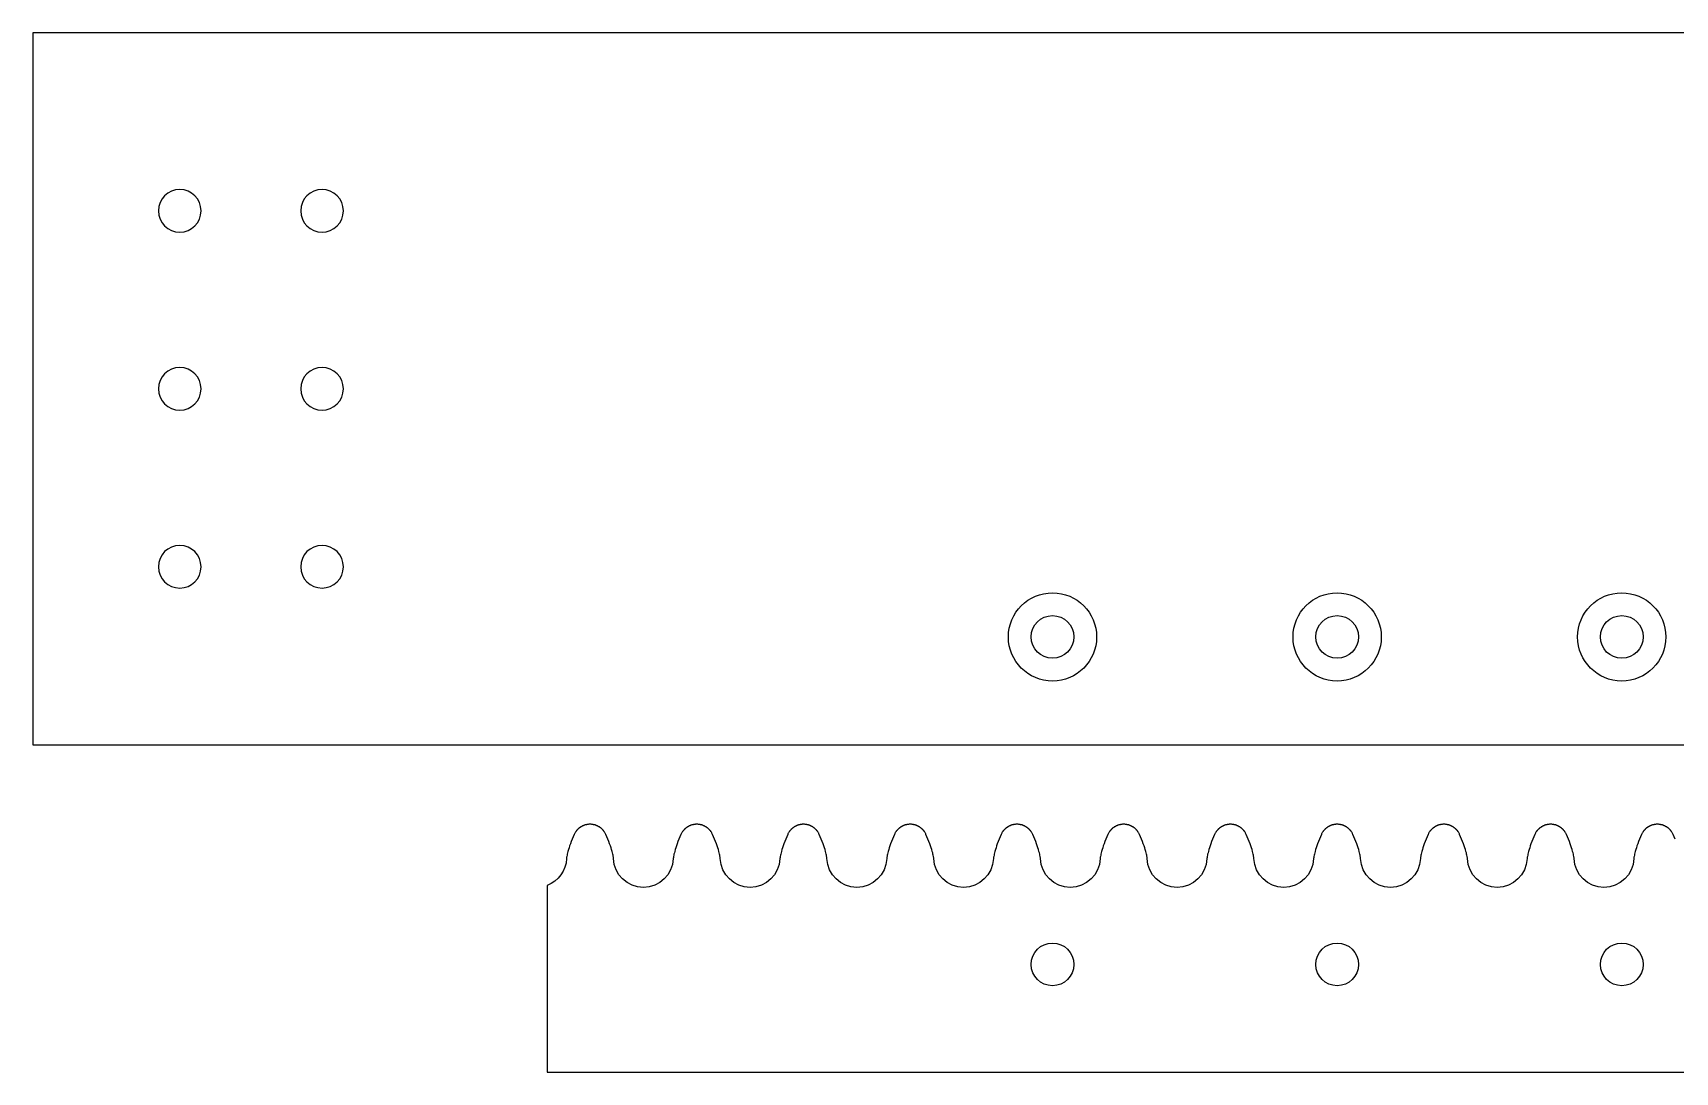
# Model space of a CAD drawing. Extents: x 0 to 903, y -444 to -259.
# Drawn here: x 0 to 115.4, y -332 to -259 of the extents above; entities that cross this region are included whole.
import ezdxf

# ---------------------------------------------------------------- set-up
doc = ezdxf.new("R2010")
doc.units = 0
doc.layers.add('FAB', color=7, linetype='CONTINUOUS')

msp = doc.modelspace()

# ---------------------------------------------------------------- linework, layer by layer
at = {"layer": 'FAB'}
msp.add_lwpolyline([(0, -309), (903.3, -309), (903.3, -259), (0, -259)], close=True, dxfattribs=at)
msp.add_lwpolyline([(115.4, -315.63), (115.33, -315.47), (115.26, -315.3), (115.24, -315.26), (115.22, -315.22), (115.2, -315.19), (115.18, -315.15), (115.17, -315.13), (115.15, -315.12), (115.14, -315.1), (115.13, -315.08), (115.12, -315.06), (115.1, -315.05), (115.09, -315.03), (115.08, -315.01), (115.06, -315), (115.05, -314.98), (115.03, -314.96), (115.02, -314.95), (115, -314.93), (114.98, -314.92), (114.97, -314.9), (114.95, -314.89), (114.93, -314.87), (114.92, -314.86), (114.9, -314.85), (114.88, -314.83), (114.86, -314.82), (114.85, -314.81), (114.83, -314.79), (114.81, -314.78), (114.79, -314.77), (114.77, -314.76), (114.75, -314.75), (114.73, -314.74), (114.71, -314.73), (114.69, -314.72), (114.67, -314.71), (114.65, -314.7), (114.63, -314.69), (114.61, -314.68), (114.59, -314.67), (114.57, -314.66), (114.55, -314.66), (114.53, -314.65), (114.51, -314.64), (114.49, -314.64), (114.47, -314.63), (114.45, -314.63), (114.42, -314.62), (114.4, -314.62), (114.38, -314.61), (114.36, -314.61), (114.34, -314.6), (114.32, -314.6), (114.28, -314.6), (114.23, -314.59), (114.19, -314.59), (114.15, -314.59), (114.11, -314.59), (114.07, -314.59), (114.03, -314.6), (113.98, -314.6), (113.96, -314.6), (113.94, -314.61), (113.92, -314.61), (113.9, -314.62), (113.88, -314.62), (113.86, -314.63), (113.84, -314.63), (113.82, -314.64), (113.8, -314.64), (113.77, -314.65), (113.75, -314.66), (113.73, -314.66), (113.71, -314.67), (113.69, -314.68), (113.67, -314.69), (113.65, -314.7), (113.63, -314.71), (113.61, -314.72), (113.59, -314.73), (113.57, -314.74), (113.55, -314.75), (113.53, -314.76), (113.51, -314.77), (113.49, -314.78), (113.48, -314.79), (113.46, -314.81), (113.44, -314.82), (113.42, -314.83), (113.4, -314.85), (113.39, -314.86), (113.37, -314.87), (113.35, -314.89), (113.34, -314.9), (113.32, -314.92), (113.3, -314.93), (113.29, -314.95), (113.27, -314.96), (113.26, -314.98), (113.24, -315), (113.23, -315.01), (113.21, -315.03), (113.2, -315.05), (113.19, -315.06), (113.17, -315.08), (113.16, -315.1), (113.15, -315.12), (113.14, -315.13), (113.12, -315.15), (113.1, -315.19), (113.08, -315.22), (113.06, -315.26), (113.04, -315.3), (112.97, -315.47), (112.9, -315.63), (112.83, -315.8), (112.77, -315.96), (112.72, -316.1), (112.68, -316.24), (112.64, -316.37), (112.6, -316.5), (112.58, -316.59), (112.55, -316.68), (112.54, -316.77), (112.52, -316.86), (112.51, -316.9), (112.51, -316.94), (112.5, -316.96), (112.5, -316.97), (112.5, -316.98), (112.5, -316.99), (112.5, -317, -0.961956), (108.3, -317), (108.3, -316.99), (108.3, -316.98), (108.3, -316.97), (108.3, -316.96), (108.3, -316.94), (108.29, -316.9), (108.28, -316.86), (108.27, -316.77), (108.25, -316.68), (108.23, -316.59), (108.2, -316.5), (108.17, -316.37), (108.13, -316.24), (108.08, -316.1), (108.03, -315.96), (107.97, -315.8), (107.9, -315.63), (107.83, -315.47), (107.76, -315.3), (107.74, -315.26), (107.72, -315.22), (107.7, -315.19), (107.68, -315.15), (107.67, -315.13), (107.65, -315.12), (107.64, -315.1), (107.63, -315.08), (107.62, -315.06), (107.6, -315.05), (107.59, -315.03), (107.58, -315.01), (107.56, -315), (107.55, -314.98), (107.53, -314.96), (107.52, -314.95), (107.5, -314.93), (107.48, -314.92), (107.47, -314.9), (107.45, -314.89), (107.43, -314.87), (107.42, -314.86), (107.4, -314.85), (107.38, -314.83), (107.36, -314.82), (107.35, -314.81), (107.33, -314.79), (107.31, -314.78), (107.29, -314.77), (107.27, -314.76), (107.25, -314.75), (107.23, -314.74), (107.21, -314.73), (107.19, -314.72), (107.17, -314.71), (107.15, -314.7), (107.13, -314.69), (107.11, -314.68), (107.09, -314.67), (107.07, -314.66), (107.05, -314.66), (107.03, -314.65), (107.01, -314.64), (106.99, -314.64), (106.97, -314.63), (106.95, -314.63), (106.92, -314.62), (106.9, -314.62), (106.88, -314.61), (106.86, -314.61), (106.84, -314.6), (106.82, -314.6), (106.78, -314.6), (106.73, -314.59), (106.69, -314.59), (106.65, -314.59), (106.61, -314.59), (106.57, -314.59), (106.53, -314.6), (106.48, -314.6), (106.46, -314.6), (106.44, -314.61), (106.42, -314.61), (106.4, -314.62), (106.38, -314.62), (106.36, -314.63), (106.34, -314.63), (106.32, -314.64), (106.3, -314.64), (106.27, -314.65), (106.25, -314.66), (106.23, -314.66), (106.21, -314.67), (106.19, -314.68), (106.17, -314.69), (106.15, -314.7), (106.13, -314.71), (106.11, -314.72), (106.09, -314.73), (106.07, -314.74), (106.05, -314.75), (106.03, -314.76), (106.01, -314.77), (105.99, -314.78), (105.98, -314.79), (105.96, -314.81), (105.94, -314.82), (105.92, -314.83), (105.9, -314.85), (105.89, -314.86), (105.87, -314.87), (105.85, -314.89), (105.84, -314.9), (105.82, -314.92), (105.8, -314.93), (105.79, -314.95), (105.77, -314.96), (105.76, -314.98), (105.74, -315), (105.73, -315.01), (105.71, -315.03), (105.7, -315.05), (105.69, -315.06), (105.67, -315.08), (105.66, -315.1), (105.65, -315.12), (105.64, -315.13), (105.62, -315.15), (105.6, -315.19), (105.58, -315.22), (105.56, -315.26), (105.54, -315.3), (105.47, -315.47), (105.4, -315.63), (105.33, -315.8), (105.27, -315.96), (105.22, -316.1), (105.18, -316.24), (105.14, -316.37), (105.1, -316.5), (105.08, -316.59), (105.05, -316.68), (105.04, -316.77), (105.02, -316.86), (105.01, -316.9), (105.01, -316.94), (105, -316.96), (105, -316.97), (105, -316.98), (105, -316.99), (105, -317, -0.961956), (100.8, -317), (100.8, -316.99), (100.8, -316.98), (100.8, -316.97), (100.8, -316.96), (100.8, -316.94), (100.79, -316.9), (100.78, -316.86), (100.77, -316.77), (100.75, -316.68), (100.73, -316.59), (100.7, -316.5), (100.67, -316.37), (100.63, -316.24), (100.58, -316.1), (100.53, -315.96), (100.47, -315.8), (100.4, -315.63), (100.33, -315.47), (100.26, -315.3), (100.24, -315.26), (100.22, -315.22), (100.2, -315.19), (100.18, -315.15), (100.17, -315.13), (100.15, -315.12), (100.14, -315.1), (100.13, -315.08), (100.12, -315.06), (100.1, -315.05), (100.09, -315.03), (100.08, -315.01), (100.06, -315), (100.05, -314.98), (100.03, -314.96), (100.02, -314.95), (100, -314.93), (99.98, -314.92), (99.97, -314.9), (99.95, -314.89), (99.93, -314.87), (99.92, -314.86), (99.9, -314.85), (99.88, -314.83), (99.86, -314.82), (99.85, -314.81), (99.83, -314.79), (99.81, -314.78), (99.79, -314.77), (99.77, -314.76), (99.75, -314.75), (99.73, -314.74), (99.71, -314.73), (99.69, -314.72), (99.67, -314.71), (99.65, -314.7), (99.63, -314.69), (99.61, -314.68), (99.59, -314.67), (99.57, -314.66), (99.55, -314.66), (99.53, -314.65), (99.51, -314.64), (99.49, -314.64), (99.47, -314.63), (99.45, -314.63), (99.42, -314.62), (99.4, -314.62), (99.38, -314.61), (99.36, -314.61), (99.34, -314.6), (99.32, -314.6), (99.28, -314.6), (99.23, -314.59), (99.19, -314.59), (99.15, -314.59), (99.11, -314.59), (99.07, -314.59), (99.03, -314.6), (98.98, -314.6), (98.96, -314.6), (98.94, -314.61), (98.92, -314.61), (98.9, -314.62), (98.88, -314.62), (98.86, -314.63), (98.84, -314.63), (98.82, -314.64), (98.8, -314.64), (98.77, -314.65), (98.75, -314.66), (98.73, -314.66), (98.71, -314.67), (98.69, -314.68), (98.67, -314.69), (98.65, -314.7), (98.63, -314.71), (98.61, -314.72), (98.59, -314.73), (98.57, -314.74), (98.55, -314.75), (98.53, -314.76), (98.51, -314.77), (98.49, -314.78), (98.48, -314.79), (98.46, -314.81), (98.44, -314.82), (98.42, -314.83), (98.4, -314.85), (98.39, -314.86), (98.37, -314.87), (98.35, -314.89), (98.34, -314.9), (98.32, -314.92), (98.3, -314.93), (98.29, -314.95), (98.27, -314.96), (98.26, -314.98), (98.24, -315), (98.23, -315.01), (98.21, -315.03), (98.2, -315.05), (98.19, -315.06), (98.17, -315.08), (98.16, -315.1), (98.15, -315.12), (98.14, -315.13), (98.12, -315.15), (98.1, -315.19), (98.08, -315.22), (98.06, -315.26), (98.04, -315.3), (97.97, -315.47), (97.9, -315.63), (97.83, -315.8), (97.77, -315.96), (97.72, -316.1), (97.68, -316.24), (97.64, -316.37), (97.6, -316.5), (97.58, -316.59), (97.55, -316.68), (97.54, -316.77), (97.52, -316.86), (97.51, -316.9), (97.51, -316.94), (97.5, -316.96), (97.5, -316.97), (97.5, -316.98), (97.5, -316.99), (97.5, -317, -0.961956), (93.3, -317), (93.3, -316.99), (93.3, -316.98), (93.3, -316.97), (93.3, -316.96), (93.3, -316.94), (93.29, -316.9), (93.28, -316.86), (93.27, -316.77), (93.25, -316.68), (93.23, -316.59), (93.2, -316.5), (93.17, -316.37), (93.13, -316.24), (93.08, -316.1), (93.03, -315.96), (92.97, -315.8), (92.9, -315.63), (92.83, -315.47), (92.76, -315.3), (92.74, -315.26), (92.72, -315.22), (92.7, -315.19), (92.68, -315.15), (92.67, -315.13), (92.65, -315.12), (92.64, -315.1), (92.63, -315.08), (92.62, -315.06), (92.6, -315.05), (92.59, -315.03), (92.58, -315.01), (92.56, -315), (92.55, -314.98), (92.53, -314.96), (92.52, -314.95), (92.5, -314.93), (92.48, -314.92), (92.47, -314.9), (92.45, -314.89), (92.43, -314.87), (92.42, -314.86), (92.4, -314.85), (92.38, -314.83), (92.36, -314.82), (92.35, -314.81), (92.33, -314.79), (92.31, -314.78), (92.29, -314.77), (92.27, -314.76), (92.25, -314.75), (92.23, -314.74), (92.21, -314.73), (92.19, -314.72), (92.17, -314.71), (92.15, -314.7), (92.13, -314.69), (92.11, -314.68), (92.09, -314.67), (92.07, -314.66), (92.05, -314.66), (92.03, -314.65), (92.01, -314.64), (91.99, -314.64), (91.97, -314.63), (91.95, -314.63), (91.92, -314.62), (91.9, -314.62), (91.88, -314.61), (91.86, -314.61), (91.84, -314.6), (91.82, -314.6), (91.78, -314.6), (91.73, -314.59), (91.69, -314.59), (91.65, -314.59), (91.61, -314.59), (91.57, -314.59), (91.53, -314.6), (91.48, -314.6), (91.46, -314.6), (91.44, -314.61), (91.42, -314.61), (91.4, -314.62), (91.38, -314.62), (91.36, -314.63), (91.34, -314.63), (91.32, -314.64), (91.3, -314.64), (91.27, -314.65), (91.25, -314.66), (91.23, -314.66), (91.21, -314.67), (91.19, -314.68), (91.17, -314.69), (91.15, -314.7), (91.13, -314.71), (91.11, -314.72), (91.09, -314.73), (91.07, -314.74), (91.05, -314.75), (91.03, -314.76), (91.01, -314.77), (90.99, -314.78), (90.98, -314.79), (90.96, -314.81), (90.94, -314.82), (90.92, -314.83), (90.9, -314.85), (90.89, -314.86), (90.87, -314.87), (90.85, -314.89), (90.84, -314.9), (90.82, -314.92), (90.8, -314.93), (90.79, -314.95), (90.77, -314.96), (90.76, -314.98), (90.74, -315), (90.73, -315.01), (90.71, -315.03), (90.7, -315.05), (90.69, -315.06), (90.67, -315.08), (90.66, -315.1), (90.65, -315.12), (90.64, -315.13), (90.62, -315.15), (90.6, -315.19), (90.58, -315.22), (90.56, -315.26), (90.54, -315.3), (90.47, -315.47), (90.4, -315.63), (90.33, -315.8), (90.27, -315.96), (90.22, -316.1), (90.18, -316.24), (90.14, -316.37), (90.1, -316.5), (90.08, -316.59), (90.05, -316.68), (90.04, -316.77), (90.02, -316.86), (90.01, -316.9), (90.01, -316.94), (90, -316.96), (90, -316.97), (90, -316.98), (90, -316.99), (90, -317, -0.961956), (85.8, -317), (85.8, -316.99), (85.8, -316.98), (85.8, -316.97), (85.8, -316.96), (85.8, -316.94), (85.79, -316.9), (85.78, -316.86), (85.77, -316.77), (85.75, -316.68), (85.73, -316.59), (85.7, -316.5), (85.67, -316.37), (85.63, -316.24), (85.58, -316.1), (85.53, -315.96), (85.47, -315.8), (85.4, -315.63), (85.33, -315.47), (85.26, -315.3), (85.24, -315.26), (85.22, -315.22), (85.2, -315.19), (85.18, -315.15), (85.17, -315.13), (85.15, -315.12), (85.14, -315.1), (85.13, -315.08), (85.12, -315.06), (85.1, -315.05), (85.09, -315.03), (85.08, -315.01), (85.06, -315), (85.05, -314.98), (85.03, -314.96), (85.02, -314.95), (85, -314.93), (84.98, -314.92), (84.97, -314.9), (84.95, -314.89), (84.93, -314.87), (84.92, -314.86), (84.9, -314.85), (84.88, -314.83), (84.86, -314.82), (84.85, -314.81), (84.83, -314.79), (84.81, -314.78), (84.79, -314.77), (84.77, -314.76), (84.75, -314.75), (84.73, -314.74), (84.71, -314.73), (84.69, -314.72), (84.67, -314.71), (84.65, -314.7), (84.63, -314.69), (84.61, -314.68), (84.59, -314.67), (84.57, -314.66), (84.55, -314.66), (84.53, -314.65), (84.51, -314.64), (84.49, -314.64), (84.47, -314.63), (84.45, -314.63), (84.42, -314.62), (84.4, -314.62), (84.38, -314.61), (84.36, -314.61), (84.34, -314.6), (84.32, -314.6), (84.28, -314.6), (84.23, -314.59), (84.19, -314.59), (84.15, -314.59), (84.11, -314.59), (84.07, -314.59), (84.03, -314.6), (83.98, -314.6), (83.96, -314.6), (83.94, -314.61), (83.92, -314.61), (83.9, -314.62), (83.88, -314.62), (83.86, -314.63), (83.84, -314.63), (83.82, -314.64), (83.8, -314.64), (83.77, -314.65), (83.75, -314.66), (83.73, -314.66), (83.71, -314.67), (83.69, -314.68), (83.67, -314.69), (83.65, -314.7), (83.63, -314.71), (83.61, -314.72), (83.59, -314.73), (83.57, -314.74), (83.55, -314.75), (83.53, -314.76), (83.51, -314.77), (83.49, -314.78), (83.48, -314.79), (83.46, -314.81), (83.44, -314.82), (83.42, -314.83), (83.4, -314.85), (83.39, -314.86), (83.37, -314.87), (83.35, -314.89), (83.34, -314.9), (83.32, -314.92), (83.3, -314.93), (83.29, -314.95), (83.27, -314.96), (83.26, -314.98), (83.24, -315), (83.23, -315.01), (83.21, -315.03), (83.2, -315.05), (83.19, -315.06), (83.17, -315.08), (83.16, -315.1), (83.15, -315.12), (83.14, -315.13), (83.12, -315.15), (83.1, -315.19), (83.08, -315.22), (83.06, -315.26), (83.04, -315.3), (82.97, -315.47), (82.9, -315.63), (82.83, -315.8), (82.77, -315.96), (82.72, -316.1), (82.68, -316.24), (82.64, -316.37), (82.6, -316.5), (82.58, -316.59), (82.55, -316.68), (82.54, -316.77), (82.52, -316.86), (82.51, -316.9), (82.51, -316.94), (82.5, -316.96), (82.5, -316.97), (82.5, -316.98), (82.5, -316.99), (82.5, -317, -0.961956), (78.3, -317), (78.3, -316.99), (78.3, -316.98), (78.3, -316.97), (78.3, -316.96), (78.3, -316.94), (78.29, -316.9), (78.28, -316.86), (78.27, -316.77), (78.25, -316.68), (78.23, -316.59), (78.2, -316.5), (78.17, -316.37), (78.13, -316.24), (78.08, -316.1), (78.03, -315.96), (77.97, -315.8), (77.9, -315.63), (77.83, -315.47), (77.76, -315.3), (77.74, -315.26), (77.72, -315.22), (77.7, -315.19), (77.68, -315.15), (77.67, -315.13), (77.65, -315.12), (77.64, -315.1), (77.63, -315.08), (77.62, -315.06), (77.6, -315.05), (77.59, -315.03), (77.58, -315.01), (77.56, -315), (77.55, -314.98), (77.53, -314.96), (77.52, -314.95), (77.5, -314.93), (77.48, -314.92), (77.47, -314.9), (77.45, -314.89), (77.43, -314.87), (77.42, -314.86), (77.4, -314.85), (77.38, -314.83), (77.36, -314.82), (77.35, -314.81), (77.33, -314.79), (77.31, -314.78), (77.29, -314.77), (77.27, -314.76), (77.25, -314.75), (77.23, -314.74), (77.21, -314.73), (77.19, -314.72), (77.17, -314.71), (77.15, -314.7), (77.13, -314.69), (77.11, -314.68), (77.09, -314.67), (77.07, -314.66), (77.05, -314.66), (77.03, -314.65), (77.01, -314.64), (76.99, -314.64), (76.97, -314.63), (76.95, -314.63), (76.92, -314.62), (76.9, -314.62), (76.88, -314.61), (76.86, -314.61), (76.84, -314.6), (76.82, -314.6), (76.78, -314.6), (76.73, -314.59), (76.69, -314.59), (76.65, -314.59), (76.61, -314.59), (76.57, -314.59), (76.53, -314.6), (76.48, -314.6), (76.46, -314.6), (76.44, -314.61), (76.42, -314.61), (76.4, -314.62), (76.38, -314.62), (76.36, -314.63), (76.34, -314.63), (76.32, -314.64), (76.3, -314.64), (76.27, -314.65), (76.25, -314.66), (76.23, -314.66), (76.21, -314.67), (76.19, -314.68), (76.17, -314.69), (76.15, -314.7), (76.13, -314.71), (76.11, -314.72), (76.09, -314.73), (76.07, -314.74), (76.05, -314.75), (76.03, -314.76), (76.01, -314.77), (75.99, -314.78), (75.98, -314.79), (75.96, -314.81), (75.94, -314.82), (75.92, -314.83), (75.9, -314.85), (75.89, -314.86), (75.87, -314.87), (75.85, -314.89), (75.84, -314.9), (75.82, -314.92), (75.8, -314.93), (75.79, -314.95), (75.77, -314.96), (75.76, -314.98), (75.74, -315), (75.73, -315.01), (75.71, -315.03), (75.7, -315.05), (75.69, -315.06), (75.67, -315.08), (75.66, -315.1), (75.65, -315.12), (75.64, -315.13), (75.62, -315.15), (75.6, -315.19), (75.58, -315.22), (75.56, -315.26), (75.54, -315.3), (75.47, -315.47), (75.4, -315.63), (75.33, -315.8), (75.27, -315.96), (75.22, -316.1), (75.18, -316.24), (75.14, -316.37), (75.1, -316.5), (75.08, -316.59), (75.05, -316.68), (75.04, -316.77), (75.02, -316.86), (75.01, -316.9), (75.01, -316.94), (75, -316.96), (75, -316.97), (75, -316.98), (75, -316.99), (75, -317, -0.961956), (70.8, -317), (70.8, -316.99), (70.8, -316.98), (70.8, -316.97), (70.8, -316.96), (70.8, -316.94), (70.79, -316.9), (70.78, -316.86), (70.77, -316.77), (70.75, -316.68), (70.73, -316.59), (70.7, -316.5), (70.67, -316.37), (70.63, -316.24), (70.58, -316.1), (70.53, -315.96), (70.47, -315.8), (70.4, -315.63), (70.33, -315.47), (70.26, -315.3), (70.24, -315.26), (70.22, -315.22), (70.2, -315.19), (70.18, -315.15), (70.17, -315.13), (70.15, -315.12), (70.14, -315.1), (70.13, -315.08), (70.12, -315.06), (70.1, -315.05), (70.09, -315.03), (70.08, -315.01), (70.06, -315), (70.05, -314.98), (70.03, -314.96), (70.02, -314.95), (70, -314.93), (69.98, -314.92), (69.97, -314.9), (69.95, -314.89), (69.93, -314.87), (69.92, -314.86), (69.9, -314.85), (69.88, -314.83), (69.86, -314.82), (69.85, -314.81), (69.83, -314.79), (69.81, -314.78), (69.79, -314.77), (69.77, -314.76), (69.75, -314.75), (69.73, -314.74), (69.71, -314.73), (69.69, -314.72), (69.67, -314.71), (69.65, -314.7), (69.63, -314.69), (69.61, -314.68), (69.59, -314.67), (69.57, -314.66), (69.55, -314.66), (69.53, -314.65), (69.51, -314.64), (69.49, -314.64), (69.47, -314.63), (69.45, -314.63), (69.42, -314.62), (69.4, -314.62), (69.38, -314.61), (69.36, -314.61), (69.34, -314.6), (69.32, -314.6), (69.28, -314.6), (69.23, -314.59), (69.19, -314.59), (69.15, -314.59), (69.11, -314.59), (69.07, -314.59), (69.03, -314.6), (68.98, -314.6), (68.96, -314.6), (68.94, -314.61), (68.92, -314.61), (68.9, -314.62), (68.88, -314.62), (68.86, -314.63), (68.84, -314.63), (68.82, -314.64), (68.8, -314.64), (68.77, -314.65), (68.75, -314.66), (68.73, -314.66), (68.71, -314.67), (68.69, -314.68), (68.67, -314.69), (68.65, -314.7), (68.63, -314.71), (68.61, -314.72), (68.59, -314.73), (68.57, -314.74), (68.55, -314.75), (68.53, -314.76), (68.51, -314.77), (68.49, -314.78), (68.48, -314.79), (68.46, -314.81), (68.44, -314.82), (68.42, -314.83), (68.4, -314.85), (68.39, -314.86), (68.37, -314.87), (68.35, -314.89), (68.34, -314.9), (68.32, -314.92), (68.3, -314.93), (68.29, -314.95), (68.27, -314.96), (68.26, -314.98), (68.24, -315), (68.23, -315.01), (68.21, -315.03), (68.2, -315.05), (68.19, -315.06), (68.17, -315.08), (68.16, -315.1), (68.15, -315.12), (68.14, -315.13), (68.12, -315.15), (68.1, -315.19), (68.08, -315.22), (68.06, -315.26), (68.04, -315.3), (67.97, -315.47), (67.9, -315.63), (67.83, -315.8), (67.77, -315.96), (67.72, -316.1), (67.68, -316.24), (67.64, -316.37), (67.6, -316.5), (67.58, -316.59), (67.55, -316.68), (67.54, -316.77), (67.52, -316.86), (67.51, -316.9), (67.51, -316.94), (67.5, -316.96), (67.5, -316.97), (67.5, -316.98), (67.5, -316.99), (67.5, -317, -0.961956), (63.3, -317), (63.3, -316.99), (63.3, -316.98), (63.3, -316.97), (63.3, -316.96), (63.3, -316.94), (63.29, -316.9), (63.28, -316.86), (63.27, -316.77), (63.25, -316.68), (63.23, -316.59), (63.2, -316.5), (63.17, -316.37), (63.13, -316.24), (63.08, -316.1), (63.03, -315.96), (62.97, -315.8), (62.9, -315.63), (62.83, -315.47), (62.76, -315.3), (62.74, -315.26), (62.72, -315.22), (62.7, -315.19), (62.68, -315.15), (62.67, -315.13), (62.65, -315.12), (62.64, -315.1), (62.63, -315.08), (62.62, -315.06), (62.6, -315.05), (62.59, -315.03), (62.58, -315.01), (62.56, -315), (62.55, -314.98), (62.53, -314.96), (62.52, -314.95), (62.5, -314.93), (62.48, -314.92), (62.47, -314.9), (62.45, -314.89), (62.43, -314.87), (62.42, -314.86), (62.4, -314.85), (62.38, -314.83), (62.36, -314.82), (62.35, -314.81), (62.33, -314.79), (62.31, -314.78), (62.29, -314.77), (62.27, -314.76), (62.25, -314.75), (62.23, -314.74), (62.21, -314.73), (62.19, -314.72), (62.17, -314.71), (62.15, -314.7), (62.13, -314.69), (62.11, -314.68), (62.09, -314.67), (62.07, -314.66), (62.05, -314.66), (62.03, -314.65), (62.01, -314.64), (61.99, -314.64), (61.97, -314.63), (61.95, -314.63), (61.92, -314.62), (61.9, -314.62), (61.88, -314.61), (61.86, -314.61), (61.84, -314.6), (61.82, -314.6), (61.78, -314.6), (61.73, -314.59), (61.69, -314.59), (61.65, -314.59), (61.61, -314.59), (61.57, -314.59), (61.53, -314.6), (61.48, -314.6), (61.46, -314.6), (61.44, -314.61), (61.42, -314.61), (61.4, -314.62), (61.38, -314.62), (61.36, -314.63), (61.34, -314.63), (61.32, -314.64), (61.3, -314.64), (61.27, -314.65), (61.25, -314.66), (61.23, -314.66), (61.21, -314.67), (61.19, -314.68), (61.17, -314.69), (61.15, -314.7), (61.13, -314.71), (61.11, -314.72), (61.09, -314.73), (61.07, -314.74), (61.05, -314.75), (61.03, -314.76), (61.01, -314.77), (60.99, -314.78), (60.98, -314.79), (60.96, -314.81), (60.94, -314.82), (60.92, -314.83), (60.9, -314.85), (60.89, -314.86), (60.87, -314.87), (60.85, -314.89), (60.84, -314.9), (60.82, -314.92), (60.8, -314.93), (60.79, -314.95), (60.77, -314.96), (60.76, -314.98), (60.74, -315), (60.73, -315.01), (60.71, -315.03), (60.7, -315.05), (60.69, -315.06), (60.67, -315.08), (60.66, -315.1), (60.65, -315.12), (60.64, -315.13), (60.62, -315.15), (60.6, -315.19), (60.58, -315.22), (60.56, -315.26), (60.54, -315.3), (60.47, -315.47), (60.4, -315.63), (60.33, -315.8), (60.27, -315.96), (60.22, -316.1), (60.18, -316.24), (60.14, -316.37), (60.1, -316.5), (60.08, -316.59), (60.05, -316.68), (60.04, -316.77), (60.02, -316.86), (60.01, -316.9), (60.01, -316.94), (60, -316.96), (60, -316.97), (60, -316.98), (60, -316.99), (60, -317, -0.961956), (55.8, -317), (55.8, -316.99), (55.8, -316.98), (55.8, -316.97), (55.8, -316.96), (55.8, -316.94), (55.79, -316.9), (55.78, -316.86), (55.77, -316.77), (55.75, -316.68), (55.73, -316.59), (55.7, -316.5), (55.67, -316.37), (55.63, -316.24), (55.58, -316.1), (55.53, -315.96), (55.47, -315.8), (55.4, -315.63), (55.33, -315.47), (55.26, -315.3), (55.24, -315.26), (55.22, -315.22), (55.2, -315.19), (55.18, -315.15), (55.17, -315.13), (55.15, -315.12), (55.14, -315.1), (55.13, -315.08), (55.12, -315.06), (55.1, -315.05), (55.09, -315.03), (55.08, -315.01), (55.06, -315), (55.05, -314.98), (55.03, -314.96), (55.02, -314.95), (55, -314.93), (54.98, -314.92), (54.97, -314.9), (54.95, -314.89), (54.93, -314.87), (54.92, -314.86), (54.9, -314.85), (54.88, -314.83), (54.86, -314.82), (54.85, -314.81), (54.83, -314.79), (54.81, -314.78), (54.79, -314.77), (54.77, -314.76), (54.75, -314.75), (54.73, -314.74), (54.71, -314.73), (54.69, -314.72), (54.67, -314.71), (54.65, -314.7), (54.63, -314.69), (54.61, -314.68), (54.59, -314.67), (54.57, -314.66), (54.55, -314.66), (54.53, -314.65), (54.51, -314.64), (54.49, -314.64), (54.47, -314.63), (54.45, -314.63), (54.42, -314.62), (54.4, -314.62), (54.38, -314.61), (54.36, -314.61), (54.34, -314.6), (54.32, -314.6), (54.28, -314.6), (54.23, -314.59), (54.19, -314.59), (54.15, -314.59), (54.11, -314.59), (54.07, -314.59), (54.03, -314.6), (53.98, -314.6), (53.96, -314.6), (53.94, -314.61), (53.92, -314.61), (53.9, -314.62), (53.88, -314.62), (53.86, -314.63), (53.84, -314.63), (53.82, -314.64), (53.8, -314.64), (53.77, -314.65), (53.75, -314.66), (53.73, -314.66), (53.71, -314.67), (53.69, -314.68), (53.67, -314.69), (53.65, -314.7), (53.63, -314.71), (53.61, -314.72), (53.59, -314.73), (53.57, -314.74), (53.55, -314.75), (53.53, -314.76), (53.51, -314.77), (53.49, -314.78), (53.48, -314.79), (53.46, -314.81), (53.44, -314.82), (53.42, -314.83), (53.4, -314.85), (53.39, -314.86), (53.37, -314.87), (53.35, -314.89), (53.34, -314.9), (53.32, -314.92), (53.3, -314.93), (53.29, -314.95), (53.27, -314.96), (53.26, -314.98), (53.24, -315), (53.23, -315.01), (53.21, -315.03), (53.2, -315.05), (53.19, -315.06), (53.17, -315.08), (53.16, -315.1), (53.15, -315.12), (53.14, -315.13), (53.12, -315.15), (53.1, -315.19), (53.08, -315.22), (53.06, -315.26), (53.04, -315.3), (52.97, -315.47), (52.9, -315.63), (52.83, -315.8), (52.77, -315.96), (52.72, -316.1), (52.68, -316.24), (52.64, -316.37), (52.6, -316.5), (52.58, -316.59), (52.55, -316.68), (52.54, -316.77), (52.52, -316.86), (52.51, -316.9), (52.51, -316.94), (52.5, -316.96), (52.5, -316.97), (52.5, -316.98), (52.5, -316.99), (52.5, -317, -0.961956), (48.3, -317), (48.3, -316.99), (48.3, -316.98), (48.3, -316.97), (48.3, -316.96), (48.3, -316.94), (48.29, -316.9), (48.28, -316.86), (48.27, -316.77), (48.25, -316.68), (48.23, -316.59), (48.2, -316.5), (48.17, -316.37), (48.13, -316.24), (48.08, -316.1), (48.03, -315.96), (47.97, -315.8), (47.9, -315.63), (47.83, -315.47), (47.76, -315.3), (47.74, -315.26), (47.72, -315.22), (47.7, -315.19), (47.68, -315.15), (47.67, -315.13), (47.65, -315.12), (47.64, -315.1), (47.63, -315.08), (47.62, -315.06), (47.6, -315.05), (47.59, -315.03), (47.58, -315.01), (47.56, -315), (47.55, -314.98), (47.53, -314.96), (47.52, -314.95), (47.5, -314.93), (47.48, -314.92), (47.47, -314.9), (47.45, -314.89), (47.43, -314.87), (47.42, -314.86), (47.4, -314.85), (47.38, -314.83), (47.36, -314.82), (47.35, -314.81), (47.33, -314.79), (47.31, -314.78), (47.29, -314.77), (47.27, -314.76), (47.25, -314.75), (47.23, -314.74), (47.21, -314.73), (47.19, -314.72), (47.17, -314.71), (47.15, -314.7), (47.13, -314.69), (47.11, -314.68), (47.09, -314.67), (47.07, -314.66), (47.05, -314.66), (47.03, -314.65), (47.01, -314.64), (46.99, -314.64), (46.97, -314.63), (46.95, -314.63), (46.92, -314.62), (46.9, -314.62), (46.88, -314.61), (46.86, -314.61), (46.84, -314.6), (46.82, -314.6), (46.78, -314.6), (46.73, -314.59), (46.69, -314.59), (46.65, -314.59), (46.61, -314.59), (46.57, -314.59), (46.53, -314.6), (46.48, -314.6), (46.46, -314.6), (46.44, -314.61), (46.42, -314.61), (46.4, -314.62), (46.38, -314.62), (46.36, -314.63), (46.34, -314.63), (46.32, -314.64), (46.3, -314.64), (46.27, -314.65), (46.25, -314.66), (46.23, -314.66), (46.21, -314.67), (46.19, -314.68), (46.17, -314.69), (46.15, -314.7), (46.13, -314.71), (46.11, -314.72), (46.09, -314.73), (46.07, -314.74), (46.05, -314.75), (46.03, -314.76), (46.01, -314.77), (45.99, -314.78), (45.98, -314.79), (45.96, -314.81), (45.94, -314.82), (45.92, -314.83), (45.9, -314.85), (45.89, -314.86), (45.87, -314.87), (45.85, -314.89), (45.84, -314.9), (45.82, -314.92), (45.8, -314.93), (45.79, -314.95), (45.77, -314.96), (45.76, -314.98), (45.74, -315), (45.73, -315.01), (45.71, -315.03), (45.7, -315.05), (45.69, -315.06), (45.67, -315.08), (45.66, -315.1), (45.65, -315.12), (45.64, -315.13), (45.62, -315.15), (45.6, -315.19), (45.58, -315.22), (45.56, -315.26), (45.54, -315.3), (45.47, -315.47), (45.4, -315.63), (45.33, -315.8), (45.27, -315.96), (45.22, -316.1), (45.18, -316.24), (45.14, -316.37), (45.1, -316.5), (45.08, -316.59), (45.05, -316.68), (45.04, -316.77), (45.02, -316.86), (45.01, -316.9), (45.01, -316.94), (45, -316.96), (45, -316.97), (45, -316.98), (45, -316.99), (45, -317, -0.961956), (40.8, -317), (40.8, -316.99), (40.8, -316.98), (40.8, -316.97), (40.8, -316.96), (40.8, -316.94), (40.79, -316.9), (40.78, -316.86), (40.77, -316.77), (40.75, -316.68), (40.73, -316.59), (40.7, -316.5), (40.67, -316.37), (40.63, -316.24), (40.58, -316.1), (40.53, -315.96), (40.47, -315.8), (40.4, -315.63), (40.33, -315.47), (40.26, -315.3), (40.24, -315.26), (40.22, -315.22), (40.2, -315.19), (40.18, -315.15), (40.17, -315.13), (40.15, -315.12), (40.14, -315.1), (40.13, -315.08), (40.12, -315.06), (40.1, -315.05), (40.09, -315.03), (40.08, -315.01), (40.06, -315), (40.05, -314.98), (40.03, -314.96), (40.02, -314.95), (40, -314.93), (39.98, -314.92), (39.97, -314.9), (39.95, -314.89), (39.93, -314.87), (39.92, -314.86), (39.9, -314.85), (39.88, -314.83), (39.86, -314.82), (39.85, -314.81), (39.83, -314.79), (39.81, -314.78), (39.79, -314.77), (39.77, -314.76), (39.75, -314.75), (39.73, -314.74), (39.71, -314.73), (39.69, -314.72), (39.67, -314.71), (39.65, -314.7), (39.63, -314.69), (39.61, -314.68), (39.59, -314.67), (39.57, -314.66), (39.55, -314.66), (39.53, -314.65), (39.51, -314.64), (39.49, -314.64), (39.47, -314.63), (39.45, -314.63), (39.42, -314.62), (39.4, -314.62), (39.38, -314.61), (39.36, -314.61), (39.34, -314.6), (39.32, -314.6), (39.28, -314.6), (39.23, -314.59), (39.19, -314.59), (39.15, -314.59), (39.11, -314.59), (39.07, -314.59), (39.03, -314.6), (38.98, -314.6), (38.96, -314.6), (38.94, -314.61), (38.92, -314.61), (38.9, -314.62), (38.88, -314.62), (38.86, -314.63), (38.84, -314.63), (38.82, -314.64), (38.8, -314.64), (38.77, -314.65), (38.75, -314.66), (38.73, -314.66), (38.71, -314.67), (38.69, -314.68), (38.67, -314.69), (38.65, -314.7), (38.63, -314.71), (38.61, -314.72), (38.59, -314.73), (38.57, -314.74), (38.55, -314.75), (38.53, -314.76), (38.51, -314.77), (38.49, -314.78), (38.48, -314.79), (38.46, -314.81), (38.44, -314.82), (38.42, -314.83), (38.4, -314.85), (38.39, -314.86), (38.37, -314.87), (38.35, -314.89), (38.34, -314.9), (38.32, -314.92), (38.3, -314.93), (38.29, -314.95), (38.27, -314.96), (38.26, -314.98), (38.24, -315), (38.23, -315.01), (38.21, -315.03), (38.2, -315.05), (38.19, -315.06), (38.17, -315.08), (38.16, -315.1), (38.15, -315.12), (38.14, -315.13), (38.12, -315.15), (38.1, -315.19), (38.08, -315.22), (38.06, -315.26), (38.04, -315.3), (37.97, -315.47), (37.9, -315.63), (37.83, -315.8), (37.77, -315.96), (37.72, -316.1), (37.68, -316.24), (37.64, -316.37), (37.6, -316.5), (37.58, -316.59), (37.55, -316.68), (37.54, -316.77), (37.52, -316.86), (37.51, -316.9), (37.51, -316.94), (37.5, -316.96), (37.5, -316.97), (37.5, -316.98), (37.5, -316.99), (37.5, -317, -0.302968), (36.13, -318.89), (36.13, -332), (867.17, -332)], format="xyb", dxfattribs=at)
at = {"layer": 'FAB', "extrusion": (0, 0, -1)}
for centre in [(-10.32, -271.5), (-20.32, -271.5), (-10.32, -284), (-20.32, -284), (-10.32, -296.5), (-20.32, -296.5)]:
    msp.add_circle(centre, 1.5, dxfattribs=at)
at = {"layer": 'FAB'}
for centre, radius in [((71.65, -301.43), 3.1), ((91.65, -301.43), 3.1), ((111.65, -301.43), 3.1), ((71.65, -301.43), 1.5), ((91.65, -301.43), 1.5), ((111.65, -301.43), 1.5), ((71.65, -324.43), 1.5), ((91.65, -324.43), 1.5), ((111.65, -324.43), 1.5)]:
    msp.add_circle(centre, radius, dxfattribs=at)

doc.saveas('drawing.dxf')
